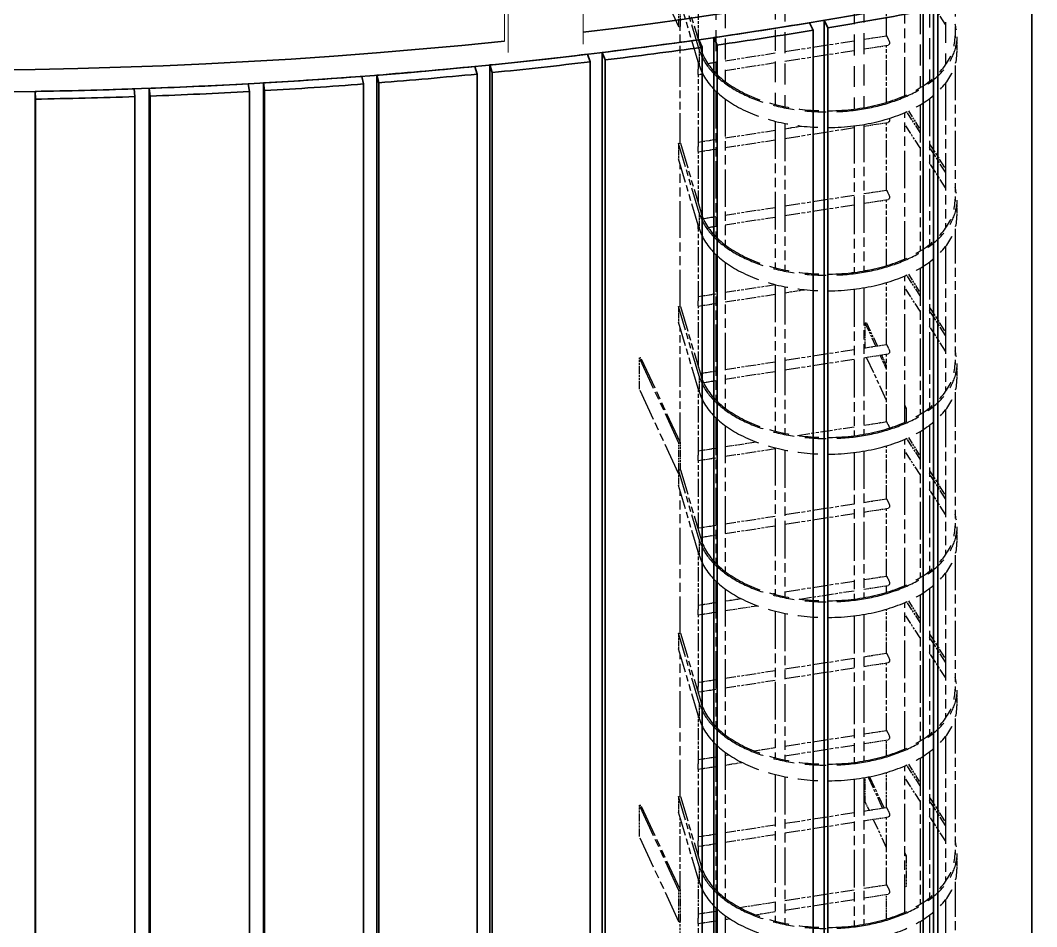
# Model space of a CAD drawing. Header units: millimetres. Extents: x 0 to 42050, y 0 to 29700.
# Drawn here: x 26612 to 27677, y 9726 to 10675 of the extents above; entities that cross this region are included whole.
import ezdxf

# ---------------------------------------------------------------- set-up
doc = ezdxf.new("R2010")
doc.units = ezdxf.units.MM
doc.header["$LTSCALE"] = 50
doc.linetypes.add('DOUBLE_DASH_CHAIN', pattern=[1.2403, 0.6614, -0.0827, 0.1654, -0.0827, 0.1654, -0.0827])
doc.layers.add('P_Cable Ducts (CD)', color=30, linetype='Continuous', lineweight=18, true_color=0xff7f00)
doc.layers.add('Reference', color=7, linetype='DOUBLE_DASH_CHAIN', lineweight=25)
doc.layers.add('Visible', color=7, linetype='Continuous', lineweight=35)

msp = doc.modelspace()

# ---------------------------------------------------------------- linework, layer by layer
at = {"layer": 'P_Cable Ducts (CD)', "color": 9, "true_color": 0xc0c0c0}
for p, q in [((27119.4, 10653.2), (27119.4, 10749.54)), ((27201.97, 10649.99), (27201.97, 10746.34)), ((27123.44, 10641.18), (27123.44, 10737.53))]:
    msp.add_line(p, q, dxfattribs=at)
at = {"layer": 'Reference', "ltscale": 2.569997}
msp.add_line((27591.45, 10987.08), (27591.45, 10656.53), dxfattribs=at)
at = {"layer": 'Reference', "ltscale": 2.643673}
msp.add_line((27581.45, 10968.25), (27581.45, 10628.23), dxfattribs=at)
at = {"layer": 'Reference', "ltscale": 2.646082}
msp.add_line((27340.73, 10959.88), (27340.73, 10619.55), dxfattribs=at)
at = {"layer": 'Reference', "ltscale": 2.651689}
msp.add_line((27350.73, 10951.83), (27350.73, 10610.77), dxfattribs=at)
at = {"layer": 'Reference', "ltscale": 2.65338}
msp.add_line((27554.79, 10945.66), (27554.79, 10604.39), dxfattribs=at)
at = {"layer": 'Reference', "ltscale": 2.651544}
msp.add_line((27564.79, 10952.29), (27564.79, 10611.25), dxfattribs=at)
at = {"layer": 'Reference', "ltscale": 2.656511}
msp.add_line((27403.08, 10928.53), (27403.08, 10586.85), dxfattribs=at)
at = {"layer": 'Reference', "ltscale": 2.656811}
msp.add_line((27413.08, 10926.27), (27413.08, 10584.56), dxfattribs=at)
at = {"layer": 'Reference', "ltscale": 2.657132}
msp.add_line((27485.83, 10923.71), (27485.83, 10581.95), dxfattribs=at)
at = {"layer": 'Reference', "ltscale": 2.656952}
msp.add_line((27495.83, 10925.17), (27495.83, 10583.44), dxfattribs=at)
at = {"layer": 'Reference', "ltscale": 1.015656}
for p, q in [((27302.21, 10668.25), (27260.8, 10757.47)), ((27302.21, 10232.24), (27260.8, 10321.46)), ((27303.75, 10232.48), (27262.34, 10321.7)), ((27302.21, 9763.57), (27260.8, 9852.8)), ((27303.75, 9763.81), (27262.34, 9853.03)), ((27302.21, 9730.91), (27260.8, 9820.14))]:
    msp.add_line(p, q, dxfattribs=at)
at = {"layer": 'Reference', "ltscale": 1.214462}
msp.add_line((27538.99, 10596.17), (27538.99, 10752.38), dxfattribs=at)
at = {"layer": 'Reference', "ltscale": 0.549967}
for p, q in [((27519.79, 10658.76), (27519.79, 10729.51)), ((27519.79, 10497.09), (27519.79, 10567.84)), ((27519.79, 10254.6), (27519.79, 10325.34)), ((27519.79, 10092.93), (27519.79, 10163.67)), ((27519.79, 9931.26), (27519.79, 10002.01)), ((27519.79, 9769.6), (27519.79, 9840.34))]:
    msp.add_line(p, q, dxfattribs=at)
at = {"layer": 'Reference', "ltscale": 0.812401}
for p, q in [((27323.38, 10644.34), (27301.81, 10717.17)), ((27323.38, 10628.01), (27301.81, 10700.84)), ((27323.38, 10473.28), (27301.81, 10546.12)), ((27323.38, 10456.95), (27301.81, 10529.79)), ((27323.38, 10302.23), (27301.81, 10375.06)), ((27323.38, 10285.9), (27301.81, 10358.73)), ((27323.38, 10131.17), (27301.81, 10204.01)), ((27323.38, 10114.84), (27301.81, 10187.68)), ((27323.38, 9960.12), (27301.81, 10032.95)), ((27323.38, 9943.79), (27301.81, 10016.62)), ((27323.38, 9789.06), (27301.81, 9861.89)), ((27323.38, 9772.73), (27301.81, 9845.56))]:
    msp.add_line(p, q, dxfattribs=at)
at = {"layer": 'Reference', "ltscale": 0.813579}
for p, q in [((27303.75, 10717.47), (27325.35, 10644.53)), ((27303.75, 10546.42), (27325.35, 10473.48)), ((27303.75, 10375.36), (27325.35, 10302.42)), ((27303.75, 10204.31), (27325.35, 10131.37)), ((27303.75, 10033.25), (27325.35, 9960.31)), ((27303.75, 9862.19), (27325.35, 9789.25))]:
    msp.add_line(p, q, dxfattribs=at)
at = {"layer": 'Reference', "ltscale": 0.243}
msp.add_line((27302.21, 10668.25), (27302.21, 10699.51), dxfattribs=at)
at = {"layer": 'Reference', "ltscale": 0.200553}
msp.add_line((27303.75, 10668.48), (27303.75, 10694.29), dxfattribs=at)
at = {"layer": 'Reference', "ltscale": 0.351933}
msp.add_line((27322.63, 10653.73), (27322.63, 10699), dxfattribs=at)
at = {"layer": 'Reference', "ltscale": 0.304709}
for p, q in [((27581.45, 10670.72), (27564.79, 10696.72)), ((27564.79, 10545.32), (27581.45, 10519.32)), ((27581.45, 10515.99), (27564.79, 10541.99)), ((27581.45, 10499.66), (27564.79, 10525.66)), ((27564.79, 10374.26), (27581.45, 10348.26)), ((27581.45, 10344.94), (27564.79, 10370.94)), ((27581.45, 10328.61), (27564.79, 10354.61)), ((27564.79, 10203.21), (27581.45, 10177.21)), ((27581.45, 10173.88), (27564.79, 10199.88)), ((27581.45, 10157.55), (27564.79, 10183.55)), ((27564.79, 10032.15), (27581.45, 10006.15)), ((27581.45, 10002.82), (27564.79, 10028.82)), ((27581.45, 9986.49), (27564.79, 10012.49)), ((27564.79, 9861.1), (27581.45, 9835.1)), ((27581.45, 9831.77), (27564.79, 9857.77)), ((27581.45, 9815.44), (27564.79, 9841.44))]:
    msp.add_line(p, q, dxfattribs=at)
at = {"layer": 'Reference', "ltscale": 0.010058}
for p, q in [((27303.75, 10668.48), (27302.21, 10668.25)), ((27497.26, 10358.05), (27498.8, 10358.28)), ((27260.8, 10321.46), (27262.34, 10321.7)), ((27302.21, 10232.24), (27303.75, 10232.48)), ((27302.21, 10204.07), (27303.75, 10204.31)), ((27260.8, 9852.8), (27262.34, 9853.03)), ((27302.21, 9763.57), (27303.75, 9763.81)), ((27303.75, 9731.15), (27302.21, 9730.91))]:
    msp.add_line(p, q, dxfattribs=at)
at = {"layer": 'Reference', "ltscale": 0.948997}
msp.add_line((27303.43, 10546.37), (27303.43, 10668.43), dxfattribs=at)
at = {"layer": 'Reference', "ltscale": 0.157384}
for p, q in [((27495.83, 10655.09), (27519.79, 10658.79)), ((27495.83, 10493.42), (27519.79, 10497.13)), ((27495.83, 10331.75), (27519.79, 10335.46)), ((27495.83, 10250.92), (27519.79, 10254.63)), ((27495.83, 10170.09), (27519.79, 10173.79)), ((27495.83, 10089.25), (27519.79, 10092.96)), ((27495.83, 10008.42), (27519.79, 10012.13)), ((27495.83, 9927.59), (27519.79, 9931.29)), ((27495.83, 9846.75), (27519.79, 9850.46)), ((27495.83, 9765.92), (27519.79, 9769.63))]:
    msp.add_line(p, q, dxfattribs=at)
at = {"layer": 'Reference', "ltscale": 0.12687}
for p, q in [((27593.46, 10657.57), (27593.46, 10641.24)), ((27323.38, 10644.34), (27323.38, 10628.01)), ((27301.81, 10546.12), (27301.81, 10529.79)), ((27593.46, 10486.51), (27593.46, 10470.18)), ((27323.38, 10473.28), (27323.38, 10456.95)), ((27301.81, 10375.06), (27301.81, 10358.73)), ((27593.46, 10315.46), (27593.46, 10299.13)), ((27323.38, 10302.23), (27323.38, 10285.9)), ((27301.81, 10204.01), (27301.81, 10187.68)), ((27593.46, 10144.4), (27593.46, 10128.07)), ((27323.38, 10131.17), (27323.38, 10114.84)), ((27301.81, 10032.95), (27301.81, 10016.62)), ((27593.46, 9973.35), (27593.46, 9957.02)), ((27323.38, 9960.12), (27323.38, 9943.79)), ((27301.81, 9861.89), (27301.81, 9845.56)), ((27593.46, 9802.29), (27593.46, 9785.96)), ((27323.38, 9789.06), (27323.38, 9772.73))]:
    msp.add_line(p, q, dxfattribs=at)
at = {"layer": 'Reference', "ltscale": 0.478069}
for p, q in [((27413.08, 10642.28), (27485.83, 10653.54)), ((27413.08, 10632.16), (27485.83, 10643.42)), ((27413.08, 10551.33), (27485.83, 10562.59)), ((27413.08, 10480.62), (27485.83, 10491.87)), ((27413.08, 10470.5), (27485.83, 10481.75)), ((27413.08, 10318.95), (27485.83, 10330.21)), ((27413.08, 10308.83), (27485.83, 10320.09)), ((27413.08, 10157.28), (27485.83, 10168.54)), ((27413.08, 10147.17), (27485.83, 10158.42)), ((27413.08, 10076.45), (27485.83, 10087.71)), ((27413.08, 9995.62), (27485.83, 10006.87)), ((27413.08, 9985.5), (27485.83, 9996.75)), ((27413.08, 9914.79), (27485.83, 9926.04)), ((27413.08, 9904.67), (27485.83, 9915.92)), ((27413.08, 9833.95), (27485.83, 9845.21)), ((27413.08, 9823.83), (27485.83, 9835.09)), ((27413.08, 9753.12), (27485.83, 9764.37)), ((27413.08, 9743), (27485.83, 9754.25))]:
    msp.add_line(p, q, dxfattribs=at)
at = {"layer": 'Reference', "ltscale": 0.167514}
for p, q in [((27495.83, 10644.97), (27521.34, 10648.91)), ((27495.83, 10564.13), (27521.34, 10568.08)), ((27495.83, 10483.3), (27521.34, 10487.25)), ((27495.83, 10321.63), (27521.34, 10325.58)), ((27495.83, 10159.97), (27521.34, 10163.91)), ((27495.83, 10079.13), (27521.34, 10083.08)), ((27495.83, 9998.3), (27521.34, 10002.25)), ((27495.83, 9917.47), (27521.34, 9921.41)), ((27495.83, 9836.64), (27521.34, 9840.58)), ((27495.83, 9755.8), (27521.34, 9759.75))]:
    msp.add_line(p, q, dxfattribs=at)
at = {"layer": 'Reference', "ltscale": 0.463238}
msp.add_line((27519.79, 10589.08), (27519.79, 10648.67), dxfattribs=at)
at = {"layer": 'Reference', "ltscale": 0.343974}
for p, q in [((27350.73, 10632.64), (27403.08, 10640.74)), ((27350.73, 10622.52), (27403.08, 10630.62)), ((27350.73, 10551.8), (27403.08, 10559.9)), ((27350.73, 10541.69), (27403.08, 10549.78)), ((27350.73, 10470.97), (27403.08, 10479.07)), ((27350.73, 10460.85), (27403.08, 10468.95)), ((27350.73, 10380.02), (27403.08, 10388.12)), ((27350.73, 10309.31), (27403.08, 10317.4)), ((27350.73, 10299.19), (27403.08, 10307.29)), ((27350.73, 10218.35), (27403.08, 10226.45)), ((27350.73, 10147.64), (27403.08, 10155.74)), ((27350.73, 10137.52), (27403.08, 10145.62)), ((27350.73, 9985.97), (27403.08, 9994.07)), ((27350.73, 9975.85), (27403.08, 9983.95)), ((27350.73, 9824.31), (27403.08, 9832.41)), ((27350.73, 9814.19), (27403.08, 9822.29))]:
    msp.add_line(p, q, dxfattribs=at)
at = {"layer": 'Reference', "ltscale": 0.040774}
msp.add_line((27322.63, 10625.29), (27322.63, 10630.55), dxfattribs=at)
at = {"layer": 'Reference', "ltscale": 0.004096}
msp.add_line((27322.63, 10628.29), (27323.27, 10628.39), dxfattribs=at)
at = {"layer": 'Reference', "ltscale": 0.054867}
msp.add_line((27332.36, 10629.8), (27340.73, 10631.09), dxfattribs=at)
at = {"layer": 'Reference', "ltscale": 1.106358}
for p, q in [((27591.45, 10627.78), (27591.45, 10485.48)), ((27591.45, 10456.73), (27591.45, 10314.42)), ((27591.45, 10285.67), (27591.45, 10143.37)), ((27591.45, 10114.62), (27591.45, 9972.31)), ((27591.45, 9943.56), (27591.45, 9801.25)), ((27591.45, 9772.5), (27591.45, 9630.2))]:
    msp.add_line(p, q, dxfattribs=at)
at = {"layer": 'Reference', "ltscale": 0.029212}
msp.add_line((27322.61, 10618.17), (27327.07, 10618.86), dxfattribs=at)
at = {"layer": 'Reference', "ltscale": 0.573062}
for p, q in [((27322.63, 10544.46), (27322.63, 10618.17)), ((27322.63, 10382.79), (27322.63, 10456.51)), ((27322.63, 9978.62), (27322.63, 10052.34)), ((27322.63, 9816.96), (27322.63, 9890.67)), ((27322.63, 9655.29), (27322.63, 9729.01))]:
    msp.add_line(p, q, dxfattribs=at)
at = {"layer": 'Reference', "ltscale": 0.007678}
msp.add_line((27339.54, 10620.79), (27340.73, 10620.97), dxfattribs=at)
at = {"layer": 'Reference', "ltscale": 1.180218}
for p, q in [((27581.45, 10608.97), (27581.45, 10457.17)), ((27581.45, 10437.92), (27581.45, 10286.11)), ((27581.45, 10266.86), (27581.45, 10115.06)), ((27581.45, 10095.81), (27581.45, 9944)), ((27581.45, 9924.75), (27581.45, 9772.95)), ((27581.45, 9753.69), (27581.45, 9601.89))]:
    msp.add_line(p, q, dxfattribs=at)
at = {"layer": 'Reference', "ltscale": 1.185069}
for p, q in [((27340.73, 10600.92), (27340.73, 10448.5)), ((27340.73, 10429.87), (27340.73, 10277.44)), ((27340.73, 10258.81), (27340.73, 10106.38)), ((27340.73, 10087.76), (27340.73, 9935.33)), ((27340.73, 9916.7), (27340.73, 9764.27)), ((27340.73, 9745.64), (27340.73, 9593.22))]:
    msp.add_line(p, q, dxfattribs=at)
at = {"layer": 'Reference', "ltscale": 1.188278}
for p, q in [((27350.73, 10592.56), (27350.73, 10439.71)), ((27350.73, 10421.5), (27350.73, 10268.66)), ((27350.73, 10250.44), (27350.73, 10097.6)), ((27350.73, 10079.39), (27350.73, 9926.55)), ((27350.73, 9908.33), (27350.73, 9755.49)), ((27350.73, 9737.28), (27350.73, 9584.43))]:
    msp.add_line(p, q, dxfattribs=at)
at = {"layer": 'Reference', "ltscale": 1.189979}
for p, q in [((27554.79, 10586.4), (27554.79, 10433.34)), ((27554.79, 10415.34), (27554.79, 10262.28)), ((27554.79, 10244.28), (27554.79, 10091.22)), ((27554.79, 10073.23), (27554.79, 9920.17)), ((27554.79, 9902.17), (27554.79, 9749.11)), ((27554.79, 9731.12), (27554.79, 9578.06))]:
    msp.add_line(p, q, dxfattribs=at)
at = {"layer": 'Reference', "ltscale": 1.188132}
for p, q in [((27564.79, 10593.02), (27564.79, 10440.19)), ((27564.79, 10421.96), (27564.79, 10269.14)), ((27564.79, 10250.9), (27564.79, 10098.08)), ((27564.79, 10079.85), (27564.79, 9927.03)), ((27564.79, 9908.79), (27564.79, 9755.97)), ((27564.79, 9737.74), (27564.79, 9584.91))]:
    msp.add_line(p, q, dxfattribs=at)
at = {"layer": 'Reference', "ltscale": 1.191671}
for p, q in [((27538.99, 10425.12), (27538.99, 10578.39)), ((27538.99, 10254.06), (27538.99, 10407.34)), ((27538.99, 10083), (27538.99, 10236.28)), ((27538.99, 9911.95), (27538.99, 10065.23)), ((27538.99, 9740.89), (27538.99, 9894.17))]:
    msp.add_line(p, q, dxfattribs=at)
at = {"layer": 'Reference', "ltscale": 0.253653}
for p, q in [((27554.79, 10557.6), (27540.92, 10579.24)), ((27554.79, 10386.54), (27540.92, 10408.19)), ((27554.79, 10215.49), (27540.92, 10237.13)), ((27554.79, 10044.43), (27540.92, 10066.07)), ((27554.79, 9873.37), (27540.92, 9895.02))]:
    msp.add_line(p, q, dxfattribs=at)
at = {"layer": 'Reference', "ltscale": 0.223455}
for p, q in [((27542.57, 10580), (27554.79, 10560.93)), ((27542.57, 10408.94), (27554.79, 10389.87)), ((27542.57, 10237.88), (27554.79, 10218.82)), ((27542.57, 10066.83), (27554.79, 10047.76)), ((27542.57, 9895.77), (27554.79, 9876.7))]:
    msp.add_line(p, q, dxfattribs=at)
at = {"layer": 'Reference', "ltscale": 1.193128}
for p, q in [((27403.08, 10569.26), (27403.08, 10415.8)), ((27403.08, 10398.2), (27403.08, 10244.74)), ((27403.08, 10227.15), (27403.08, 10073.68)), ((27403.08, 10056.09), (27403.08, 9902.63)), ((27403.08, 9885.04), (27403.08, 9731.57))]:
    msp.add_line(p, q, dxfattribs=at)
at = {"layer": 'Reference', "ltscale": 1.19343}
for p, q in [((27413.08, 10567.01), (27413.08, 10413.51)), ((27413.08, 10395.95), (27413.08, 10242.45)), ((27413.08, 10224.9), (27413.08, 10071.39)), ((27413.08, 10053.84), (27413.08, 9900.34)), ((27413.08, 9882.78), (27413.08, 9729.28))]:
    msp.add_line(p, q, dxfattribs=at)
at = {"layer": 'Reference', "ltscale": 0.11743}
msp.add_line((27413.08, 10561.45), (27430.96, 10564.22), dxfattribs=at)
at = {"layer": 'Reference', "ltscale": 1.193753}
for p, q in [((27485.83, 10564.44), (27485.83, 10410.9)), ((27485.83, 10393.39), (27485.83, 10239.84)), ((27485.83, 10222.33), (27485.83, 10068.79)), ((27485.83, 10051.28), (27485.83, 9897.73)), ((27485.83, 9880.22), (27485.83, 9726.67))]:
    msp.add_line(p, q, dxfattribs=at)
at = {"layer": 'Reference', "ltscale": 1.193572}
for p, q in [((27495.83, 10565.91), (27495.83, 10412.38)), ((27495.83, 10394.85), (27495.83, 10241.33)), ((27495.83, 10223.79), (27495.83, 10070.27)), ((27495.83, 10052.74), (27495.83, 9899.22)), ((27495.83, 9881.68), (27495.83, 9728.16))]:
    msp.add_line(p, q, dxfattribs=at)
at = {"layer": 'Reference', "ltscale": 0.288902}
for p, q in [((27554.79, 10541.27), (27538.99, 10565.92)), ((27554.79, 10370.21), (27538.99, 10394.86)), ((27554.79, 10199.16), (27538.99, 10223.81)), ((27554.79, 10028.1), (27538.99, 10052.75)), ((27554.79, 9857.04), (27538.99, 9881.7))]:
    msp.add_line(p, q, dxfattribs=at)
at = {"layer": 'Reference', "ltscale": 0.012651}
for p, q in [((27301.81, 10546.12), (27303.75, 10546.42)), ((27301.81, 10375.06), (27303.75, 10375.36)), ((27301.81, 10032.95), (27303.75, 10033.25)), ((27301.81, 9861.89), (27303.75, 9862.19))]:
    msp.add_line(p, q, dxfattribs=at)
at = {"layer": 'Reference', "ltscale": 0.11895}
for p, q in [((27322.61, 10537.34), (27340.73, 10540.14)), ((27322.61, 10375.67), (27340.73, 10378.47)), ((27322.61, 10214), (27340.73, 10216.81)), ((27322.61, 10052.34), (27340.73, 10055.14)), ((27322.61, 9971.5), (27340.73, 9974.31)), ((27322.61, 9890.67), (27340.73, 9893.47)), ((27322.61, 9809.84), (27340.73, 9812.64)), ((27322.61, 9729), (27340.73, 9731.81))]:
    msp.add_line(p, q, dxfattribs=at)
at = {"layer": 'Reference', "ltscale": 0.118868}
for p, q in [((27322.63, 10547.46), (27340.73, 10550.26)), ((27322.63, 10385.79), (27340.73, 10388.59)), ((27322.63, 10224.12), (27340.73, 10226.93)), ((27322.63, 10143.29), (27340.73, 10146.09)), ((27322.63, 10062.46), (27340.73, 10065.26)), ((27322.63, 9981.63), (27340.73, 9984.43)), ((27322.63, 9900.79), (27340.73, 9903.59)), ((27322.63, 9819.96), (27340.73, 9822.76)), ((27322.63, 9739.13), (27340.73, 9741.93))]:
    msp.add_line(p, q, dxfattribs=at)
at = {"layer": 'Reference', "ltscale": 0.424941}
msp.add_line((27322.63, 10482.67), (27322.63, 10537.34), dxfattribs=at)
at = {"layer": 'Reference', "ltscale": 1.158635}
for p, q in [((27303.43, 10375.31), (27303.43, 10524.34)), ((27303.43, 10033.2), (27303.43, 10182.23)), ((27303.43, 9862.14), (27303.43, 10011.17))]:
    msp.add_line(p, q, dxfattribs=at)
at = {"layer": 'Reference', "ltscale": 0.536245}
msp.add_line((27519.79, 10418.03), (27519.79, 10487.01), dxfattribs=at)
at = {"layer": 'Reference', "ltscale": 0.086245}
msp.add_line((27327.59, 10467.39), (27340.73, 10469.42), dxfattribs=at)
at = {"layer": 'Reference', "ltscale": 0.005542}
msp.add_line((27322.61, 10456.5), (27323.47, 10456.64), dxfattribs=at)
at = {"layer": 'Reference', "ltscale": 0.051937}
msp.add_line((27332.81, 10458.08), (27340.73, 10459.31), dxfattribs=at)
at = {"layer": 'Reference', "ltscale": 0.039957}
msp.add_line((27495.83, 10412.59), (27501.93, 10413.53), dxfattribs=at)
at = {"layer": 'Reference', "ltscale": 0.02424}
msp.add_line((27482.13, 10410.47), (27485.83, 10411.04), dxfattribs=at)
at = {"layer": 'Reference', "ltscale": 0.343436}
msp.add_line((27350.73, 10390.14), (27403, 10398.22), dxfattribs=at)
at = {"layer": 'Reference', "ltscale": 0.135647}
msp.add_line((27413.08, 10389.67), (27433.73, 10392.86), dxfattribs=at)
at = {"layer": 'Reference', "ltscale": 0.50503}
msp.add_line((27519.79, 10335.43), (27519.79, 10400.39), dxfattribs=at)
at = {"layer": 'Reference', "ltscale": 0.497948}
msp.add_line((27322.63, 10311.62), (27322.63, 10375.67), dxfattribs=at)
at = {"layer": 'Reference', "ltscale": 0.933738}
msp.add_line((27303.43, 10233.18), (27303.43, 10353.28), dxfattribs=at)
at = {"layer": 'Reference', "ltscale": 0.276816}
for p, q in [((27508.55, 10333.72), (27497.26, 10358.05)), ((27510.09, 10333.96), (27498.8, 10358.28))]:
    msp.add_line(p, q, dxfattribs=at)
at = {"layer": 'Reference', "ltscale": 0.202617}
msp.add_line((27497.26, 10331.97), (27497.26, 10358.05), dxfattribs=at)
at = {"layer": 'Reference', "ltscale": 0.253839}
for p, q in [((27260.8, 10288.81), (27260.8, 10321.46)), ((27260.8, 9820.14), (27260.8, 9852.8)), ((27540.21, 9800.39), (27540.21, 9767.73)), ((27302.21, 9730.91), (27302.21, 9763.57)), ((27303.75, 9731.15), (27303.75, 9763.81))]:
    msp.add_line(p, q, dxfattribs=at)
at = {"layer": 'Reference', "ltscale": 0.515226}
msp.add_line((27519.79, 10276.82), (27498.78, 10322.09), dxfattribs=at)
at = {"layer": 'Reference', "ltscale": 0.168338}
msp.add_line((27519.79, 10309.48), (27512.93, 10324.28), dxfattribs=at)
at = {"layer": 'Reference', "ltscale": 0.13043}
msp.add_line((27519.79, 10313.05), (27514.47, 10324.52), dxfattribs=at)
at = {"layer": 'Reference', "ltscale": 0.106478}
msp.add_line((27324.51, 10305.25), (27340.73, 10307.76), dxfattribs=at)
at = {"layer": 'Reference', "ltscale": 0.084228}
msp.add_line((27327.9, 10295.65), (27340.73, 10297.64), dxfattribs=at)
at = {"layer": 'Reference', "ltscale": 1.005976}
msp.add_line((27301.81, 10200.43), (27260.8, 10288.81), dxfattribs=at)
at = {"layer": 'Reference', "ltscale": 0.523258}
msp.add_line((27322.63, 10221.12), (27322.63, 10288.43), dxfattribs=at)
at = {"layer": 'Reference', "ltscale": 0.029785}
for p, q in [((27540.21, 10269.06), (27538.99, 10271.68)), ((27540.21, 9800.39), (27538.99, 9803.01))]:
    msp.add_line(p, q, dxfattribs=at)
at = {"layer": 'Reference', "ltscale": 0.007908}
for p, q in [((27538.99, 10268.87), (27540.21, 10269.06)), ((27538.99, 9800.2), (27540.21, 9800.39)), ((27540.21, 9767.73), (27538.99, 9767.54))]:
    msp.add_line(p, q, dxfattribs=at)
at = {"layer": 'Reference', "ltscale": 0.112247}
msp.add_line((27540.21, 10269.06), (27540.21, 10254.61), dxfattribs=at)
at = {"layer": 'Reference', "ltscale": 0.390235}
msp.add_line((27426.44, 10240.19), (27485.83, 10249.37), dxfattribs=at)
at = {"layer": 'Reference', "ltscale": 0.218922}
for p, q in [((27302.21, 10204.07), (27302.21, 10232.24)), ((27303.75, 10204.31), (27303.75, 10232.48))]:
    msp.add_line(p, q, dxfattribs=at)
at = {"layer": 'Reference', "ltscale": 0.211317}
msp.add_line((27350.73, 10228.47), (27382.9, 10233.45), dxfattribs=at)
at = {"layer": 'Reference', "ltscale": 0.432022}
msp.add_line((27519.79, 10173.76), (27519.79, 10229.34), dxfattribs=at)
at = {"layer": 'Reference', "ltscale": 0.570956}
msp.add_line((27322.63, 10140.56), (27322.63, 10214.01), dxfattribs=at)
at = {"layer": 'Reference', "ltscale": 0.002494}
msp.add_line((27301.81, 10204.01), (27302.21, 10204.07), dxfattribs=at)
at = {"layer": 'Reference', "ltscale": 0.105122}
msp.add_line((27324.72, 10133.5), (27340.73, 10135.97), dxfattribs=at)
at = {"layer": 'Reference', "ltscale": 0.45025}
msp.add_line((27322.63, 10059.46), (27322.63, 10117.38), dxfattribs=at)
at = {"layer": 'Reference', "ltscale": 0.053761}
msp.add_line((27519.79, 10075.91), (27519.79, 10082.84), dxfattribs=at)
at = {"layer": 'Reference', "ltscale": 0.019045}
msp.add_line((27400.17, 10074.45), (27403.08, 10074.9), dxfattribs=at)
at = {"layer": 'Reference', "ltscale": 0.37348}
msp.add_line((27428.99, 10068.79), (27485.83, 10077.59), dxfattribs=at)
at = {"layer": 'Reference', "ltscale": 0.107839}
msp.add_line((27350.73, 10066.81), (27367.15, 10069.35), dxfattribs=at)
at = {"layer": 'Reference', "ltscale": 0.220394}
msp.add_line((27350.73, 10056.69), (27384.28, 10061.88), dxfattribs=at)
at = {"layer": 'Reference', "ltscale": 0.359015}
msp.add_line((27519.79, 10012.1), (27519.79, 10058.28), dxfattribs=at)
at = {"layer": 'Reference', "ltscale": 0.015464}
msp.add_line((27322.63, 9969.5), (27322.63, 9971.51), dxfattribs=at)
at = {"layer": 'Reference', "ltscale": 0.377243}
msp.add_line((27322.63, 9897.79), (27322.63, 9946.32), dxfattribs=at)
at = {"layer": 'Reference', "ltscale": 0.14531}
msp.add_line((27380.95, 9909.82), (27403.08, 9913.24), dxfattribs=at)
at = {"layer": 'Reference', "ltscale": 0.126768}
msp.add_line((27519.79, 9904.86), (27519.79, 9921.18), dxfattribs=at)
at = {"layer": 'Reference', "ltscale": 0.02447}
msp.add_line((27350.73, 9905.14), (27354.47, 9905.72), dxfattribs=at)
at = {"layer": 'Reference', "ltscale": 0.007705}
msp.add_line((27401.89, 9902.94), (27403.08, 9903.12), dxfattribs=at)
at = {"layer": 'Reference', "ltscale": 0.115082}
msp.add_line((27350.73, 9895.02), (27368.25, 9897.73), dxfattribs=at)
at = {"layer": 'Reference', "ltscale": 0.195934}
msp.add_line((27497.26, 9856.72), (27497.26, 9881.93), dxfattribs=at)
at = {"layer": 'Reference', "ltscale": 0.372169}
msp.add_line((27515.62, 9849.81), (27500.44, 9882.52), dxfattribs=at)
at = {"layer": 'Reference', "ltscale": 0.372837}
msp.add_line((27517.16, 9850.05), (27501.96, 9882.81), dxfattribs=at)
at = {"layer": 'Reference', "ltscale": 0.286007}
msp.add_line((27519.79, 9850.43), (27519.79, 9887.23), dxfattribs=at)
at = {"layer": 'Reference', "ltscale": 0.103373}
msp.add_line((27501.47, 9847.63), (27497.26, 9856.72), dxfattribs=at)
at = {"layer": 'Reference', "ltscale": 0.587746}
msp.add_line((27303.43, 9764.51), (27303.43, 9840.12), dxfattribs=at)
at = {"layer": 'Reference', "ltscale": 0.341782}
msp.add_line((27519.79, 9808.15), (27505.86, 9838.19), dxfattribs=at)
at = {"layer": 'Reference', "ltscale": 0.088471}
msp.add_line((27322.63, 9798.45), (27322.63, 9809.84), dxfattribs=at)
at = {"layer": 'Reference', "ltscale": 0.304235}
msp.add_line((27322.63, 9736.12), (27322.63, 9775.27), dxfattribs=at)
at = {"layer": 'Reference', "ltscale": 0.199776}
msp.add_line((27519.79, 9733.8), (27519.79, 9759.51), dxfattribs=at)
at = {"layer": 'Reference', "ltscale": 0.244595}
msp.add_line((27365.85, 9745.81), (27403.08, 9751.57), dxfattribs=at)
at = {"layer": 'Reference', "ltscale": 0.310975}
msp.add_line((27303.43, 9691.09), (27303.43, 9731.1), dxfattribs=at)
at = {"layer": 'Reference', "ltscale": 0.030336}
msp.add_line((27350.73, 9733.35), (27355.36, 9734.07), dxfattribs=at)
at = {"layer": 'Reference', "ltscale": 0.13661}
msp.add_line((27382.28, 9738.24), (27403.08, 9741.45), dxfattribs=at)
at = {"layer": 'Reference', "ltscale": 2.71509}
for centre in [(27457.45, 10657.57), (27457.45, 10486.51), (27457.45, 10315.46), (27457.45, 10144.4), (27457.45, 9973.35), (27457.45, 9802.29)]:
    msp.add_ellipse(centre, major_axis=(136.01, 0), ratio=0.5773503, start_param=3.3108896, end_param=6.455403, dxfattribs=at)
at = {"layer": 'Reference', "ltscale": 2.540034}
for centre in [(27457.45, 10657.57), (27457.45, 10486.51), (27457.45, 10315.46), (27457.45, 10144.4), (27457.45, 9973.35), (27457.45, 9802.29)]:
    msp.add_ellipse(centre, major_axis=(-134.01, 0), ratio=0.5773503, start_param=0.1692969, end_param=3.1549782, dxfattribs=at)
at = {"layer": 'Reference', "ltscale": 2.566385}
for centre in [(27457.45, 10641.24), (27457.45, 10470.18), (27457.45, 10299.13), (27457.45, 10128.07), (27457.45, 9957.02), (27457.45, 9785.96)]:
    msp.add_ellipse(centre, major_axis=(136.01, 0), ratio=0.5773503, start_param=3.3108896, end_param=6.2831853, dxfattribs=at)
at = {"layer": 'Reference', "ltscale": 0.097898}
for points in [[(27519.79, 10658.76), (27519.79, 10658.74), (27519.8, 10658.7), (27519.83, 10658.58), (27519.86, 10658.47), (27519.97, 10658.21), (27520.04, 10658.04), (27520.2, 10657.69), (27520.31, 10657.48), (27520.54, 10657.02), (27520.67, 10656.77), (27521.09, 10655.97), (27521.41, 10655.37), (27521.97, 10654.22), (27522.25, 10653.59), (27522.56, 10652.65), (27522.64, 10652.34), (27522.75, 10651.75), (27522.77, 10651.47), (27522.77, 10650.94), (27522.75, 10650.69), (27522.64, 10650.22), (27522.56, 10650), (27522.25, 10649.43), (27521.97, 10649.17), (27521.57, 10648.97), (27521.46, 10648.93), (27521.34, 10648.91)], [(27519.79, 10497.09), (27519.79, 10497.07), (27519.8, 10497.04), (27519.83, 10496.91), (27519.86, 10496.81), (27519.97, 10496.54), (27520.04, 10496.38), (27520.2, 10496.02), (27520.31, 10495.81), (27520.54, 10495.36), (27520.67, 10495.1), (27521.09, 10494.3), (27521.41, 10493.71), (27521.97, 10492.56), (27522.25, 10491.92), (27522.56, 10490.99), (27522.64, 10490.68), (27522.75, 10490.09), (27522.77, 10489.8), (27522.77, 10489.28), (27522.75, 10489.02), (27522.64, 10488.55), (27522.56, 10488.33), (27522.25, 10487.77), (27521.97, 10487.5), (27521.57, 10487.3), (27521.46, 10487.27), (27521.34, 10487.25)], [(27519.79, 10335.43), (27519.79, 10335.4), (27519.8, 10335.37), (27519.83, 10335.25), (27519.86, 10335.14), (27519.97, 10334.87), (27520.04, 10334.71), (27520.2, 10334.35), (27520.31, 10334.15), (27520.54, 10333.69), (27520.67, 10333.44), (27521.09, 10332.64), (27521.41, 10332.04), (27521.97, 10330.89), (27522.25, 10330.25), (27522.56, 10329.32), (27522.64, 10329.01), (27522.75, 10328.42), (27522.77, 10328.14), (27522.77, 10327.61), (27522.75, 10327.36), (27522.64, 10326.88), (27522.56, 10326.67), (27522.25, 10326.1), (27521.97, 10325.83), (27521.57, 10325.64), (27521.46, 10325.6), (27521.34, 10325.58)], [(27519.79, 10173.76), (27519.79, 10173.74), (27519.8, 10173.7), (27519.83, 10173.58), (27519.86, 10173.47), (27519.97, 10173.21), (27520.04, 10173.05), (27520.2, 10172.69), (27520.31, 10172.48), (27520.54, 10172.02), (27520.67, 10171.77), (27521.09, 10170.97), (27521.41, 10170.37), (27521.97, 10169.22), (27522.25, 10168.59), (27522.56, 10167.65), (27522.64, 10167.35), (27522.75, 10166.75), (27522.77, 10166.47), (27522.77, 10165.94), (27522.75, 10165.69), (27522.64, 10165.22), (27522.56, 10165), (27522.25, 10164.43), (27521.97, 10164.17), (27521.57, 10163.97), (27521.46, 10163.93), (27521.34, 10163.91)], [(27519.79, 10092.93), (27519.79, 10092.91), (27519.8, 10092.87), (27519.83, 10092.75), (27519.86, 10092.64), (27519.97, 10092.37), (27520.04, 10092.21), (27520.2, 10091.86), (27520.31, 10091.65), (27520.54, 10091.19), (27520.67, 10090.94), (27521.09, 10090.14), (27521.41, 10089.54), (27521.97, 10088.39), (27522.25, 10087.76), (27522.56, 10086.82), (27522.64, 10086.51), (27522.75, 10085.92), (27522.77, 10085.64), (27522.77, 10085.11), (27522.75, 10084.86), (27522.64, 10084.38), (27522.56, 10084.17), (27522.25, 10083.6), (27521.97, 10083.33), (27521.57, 10083.14), (27521.46, 10083.1), (27521.34, 10083.08)], [(27519.79, 10012.09), (27519.79, 10012.07), (27519.8, 10012.04), (27519.83, 10011.91), (27519.86, 10011.81), (27519.97, 10011.54), (27520.04, 10011.38), (27520.2, 10011.02), (27520.31, 10010.82), (27520.54, 10010.36), (27520.67, 10010.1), (27521.09, 10009.3), (27521.41, 10008.71), (27521.97, 10007.56), (27522.25, 10006.92), (27522.56, 10005.99), (27522.64, 10005.68), (27522.75, 10005.09), (27522.77, 10004.8), (27522.77, 10004.28), (27522.75, 10004.02), (27522.64, 10003.55), (27522.56, 10003.34), (27522.25, 10002.77), (27521.97, 10002.5), (27521.57, 10002.3), (27521.46, 10002.27), (27521.34, 10002.25)], [(27519.79, 9931.26), (27519.79, 9931.24), (27519.8, 9931.2), (27519.83, 9931.08), (27519.86, 9930.97), (27519.97, 9930.71), (27520.04, 9930.55), (27520.2, 9930.19), (27520.31, 9929.98), (27520.54, 9929.52), (27520.67, 9929.27), (27521.09, 9928.47), (27521.41, 9927.87), (27521.97, 9926.73), (27522.25, 9926.09), (27522.56, 9925.15), (27522.64, 9924.85), (27522.75, 9924.25), (27522.77, 9923.97), (27522.77, 9923.44), (27522.75, 9923.19), (27522.64, 9922.72), (27522.56, 9922.5), (27522.25, 9921.93), (27521.97, 9921.67), (27521.57, 9921.47), (27521.46, 9921.43), (27521.34, 9921.41)], [(27519.79, 9850.43), (27519.79, 9850.41), (27519.8, 9850.37), (27519.83, 9850.25), (27519.86, 9850.14), (27519.97, 9849.87), (27520.04, 9849.71), (27520.2, 9849.36), (27520.31, 9849.15), (27520.54, 9848.69), (27520.67, 9848.44), (27521.09, 9847.64), (27521.41, 9847.04), (27521.97, 9845.89), (27522.25, 9845.26), (27522.56, 9844.32), (27522.64, 9844.01), (27522.75, 9843.42), (27522.77, 9843.14), (27522.77, 9842.61), (27522.75, 9842.36), (27522.64, 9841.89), (27522.56, 9841.67), (27522.25, 9841.1), (27521.97, 9840.83), (27521.57, 9840.64), (27521.46, 9840.6), (27521.34, 9840.58)], [(27519.79, 9769.6), (27519.79, 9769.57), (27519.8, 9769.54), (27519.83, 9769.41), (27519.86, 9769.31), (27519.97, 9769.04), (27520.04, 9768.88), (27520.2, 9768.52), (27520.31, 9768.32), (27520.54, 9767.86), (27520.67, 9767.6), (27521.09, 9766.8), (27521.41, 9766.21), (27521.97, 9765.06), (27522.25, 9764.42), (27522.56, 9763.49), (27522.64, 9763.18), (27522.75, 9762.59), (27522.77, 9762.3), (27522.77, 9761.78), (27522.75, 9761.52), (27522.64, 9761.05), (27522.56, 9760.84), (27522.25, 9760.27), (27521.97, 9760), (27521.57, 9759.81), (27521.46, 9759.77), (27521.34, 9759.75)]]:
    msp.add_open_spline(points, degree=3, knots=[1.2957955, 1.2957955, 1.2957955, 1.2957955, 1.4451317, 1.4451317, 1.6854583, 1.6854583, 1.9257848, 1.9257848, 2.1661114, 2.1661114, 2.406438, 2.406438, 2.8870911, 2.8870911, 3.3693304, 3.3693304, 3.61045, 3.61045, 3.8515697, 3.8515697, 4.0926893, 4.0926893, 4.333809, 4.333809, 4.8160483, 4.8160483, 5.0102567, 5.0102567, 5.0102567, 5.0102567], dxfattribs=at)
at = {"layer": 'Reference', "ltscale": 0.064547}
for points in [[(27322.61, 10618.17), (27322.6, 10618.17), (27322.58, 10618.19), (27322.51, 10618.31), (27322.42, 10618.52), (27322.32, 10619.02), (27322.29, 10619.22), (27322.25, 10619.67), (27322.24, 10619.92), (27322.24, 10620.44), (27322.25, 10620.73), (27322.29, 10621.35), (27322.32, 10621.68), (27322.42, 10622.67), (27322.51, 10623.37), (27322.6, 10624.43), (27322.63, 10624.87), (27322.63, 10625.29)], [(27322.61, 10537.34), (27322.6, 10537.34), (27322.58, 10537.35), (27322.51, 10537.48), (27322.42, 10537.69), (27322.32, 10538.19), (27322.29, 10538.39), (27322.25, 10538.84), (27322.24, 10539.09), (27322.24, 10539.61), (27322.25, 10539.9), (27322.29, 10540.52), (27322.32, 10540.84), (27322.42, 10541.84), (27322.51, 10542.53), (27322.6, 10543.59), (27322.63, 10544.03), (27322.63, 10544.46)], [(27322.61, 10375.67), (27322.6, 10375.67), (27322.58, 10375.69), (27322.51, 10375.81), (27322.42, 10376.02), (27322.32, 10376.52), (27322.29, 10376.72), (27322.25, 10377.17), (27322.24, 10377.42), (27322.24, 10377.95), (27322.25, 10378.23), (27322.29, 10378.85), (27322.32, 10379.18), (27322.42, 10380.17), (27322.51, 10380.87), (27322.6, 10381.93), (27322.63, 10382.37), (27322.63, 10382.79)], [(27322.61, 10214.01), (27322.6, 10214), (27322.58, 10214.02), (27322.51, 10214.14), (27322.42, 10214.35), (27322.32, 10214.86), (27322.29, 10215.06), (27322.25, 10215.51), (27322.24, 10215.75), (27322.24, 10216.28), (27322.25, 10216.57), (27322.29, 10217.18), (27322.32, 10217.51), (27322.42, 10218.51), (27322.51, 10219.2), (27322.6, 10220.26), (27322.63, 10220.7), (27322.63, 10221.12)], [(27322.61, 10052.34), (27322.6, 10052.34), (27322.58, 10052.35), (27322.51, 10052.48), (27322.42, 10052.69), (27322.32, 10053.19), (27322.29, 10053.39), (27322.25, 10053.84), (27322.24, 10054.09), (27322.24, 10054.61), (27322.25, 10054.9), (27322.29, 10055.52), (27322.32, 10055.84), (27322.42, 10056.84), (27322.51, 10057.54), (27322.6, 10058.59), (27322.63, 10059.04), (27322.63, 10059.46)], [(27322.61, 9971.51), (27322.6, 9971.5), (27322.58, 9971.52), (27322.51, 9971.64), (27322.42, 9971.85), (27322.32, 9972.36), (27322.29, 9972.56), (27322.25, 9973.01), (27322.24, 9973.25), (27322.24, 9973.78), (27322.25, 9974.07), (27322.29, 9974.68), (27322.32, 9975.01), (27322.42, 9976.01), (27322.51, 9976.7), (27322.6, 9977.76), (27322.63, 9978.2), (27322.63, 9978.62)], [(27322.61, 9890.67), (27322.6, 9890.67), (27322.58, 9890.69), (27322.51, 9890.81), (27322.42, 9891.02), (27322.32, 9891.53), (27322.29, 9891.72), (27322.25, 9892.17), (27322.24, 9892.42), (27322.24, 9892.95), (27322.25, 9893.24), (27322.29, 9893.85), (27322.32, 9894.18), (27322.42, 9895.18), (27322.51, 9895.87), (27322.6, 9896.93), (27322.63, 9897.37), (27322.63, 9897.79)], [(27322.61, 9809.84), (27322.6, 9809.84), (27322.58, 9809.85), (27322.51, 9809.98), (27322.42, 9810.19), (27322.32, 9810.69), (27322.29, 9810.89), (27322.25, 9811.34), (27322.24, 9811.59), (27322.24, 9812.11), (27322.25, 9812.4), (27322.29, 9813.02), (27322.32, 9813.34), (27322.42, 9814.34), (27322.51, 9815.04), (27322.6, 9816.09), (27322.63, 9816.54), (27322.63, 9816.96)], [(27322.61, 9729.01), (27322.6, 9729), (27322.58, 9729.02), (27322.51, 9729.14), (27322.42, 9729.35), (27322.32, 9729.86), (27322.29, 9730.06), (27322.25, 9730.51), (27322.24, 9730.75), (27322.24, 9731.28), (27322.25, 9731.57), (27322.29, 9732.19), (27322.32, 9732.51), (27322.42, 9733.51), (27322.51, 9734.2), (27322.6, 9735.26), (27322.63, 9735.7), (27322.63, 9736.12)]]:
    msp.add_open_spline(points, degree=3, knots=[2.6928826, 2.6928826, 2.6928826, 2.6928826, 2.8870911, 2.8870911, 3.3693304, 3.3693304, 3.61045, 3.61045, 3.8515697, 3.8515697, 4.0926893, 4.0926893, 4.333809, 4.333809, 4.8160483, 4.8160483, 5.1473652, 5.1473652, 5.1473652, 5.1473652], dxfattribs=at)
at = {"layer": 'Reference', "ltscale": 0.04392}
msp.add_open_spline([(27522.42, 10572.25), (27522.43, 10572.21), (27522.44, 10572.17), (27522.56, 10571.82), (27522.64, 10571.51), (27522.75, 10570.92), (27522.77, 10570.63), (27522.77, 10570.11), (27522.75, 10569.85), (27522.64, 10569.38), (27522.56, 10569.17), (27522.25, 10568.6), (27521.97, 10568.33), (27521.57, 10568.14), (27521.46, 10568.1), (27521.34, 10568.08)], degree=3, knots=[3.3381917, 3.3381917, 3.3381917, 3.3381917, 3.3693304, 3.3693304, 3.61045, 3.61045, 3.8515697, 3.8515697, 4.0926893, 4.0926893, 4.333809, 4.333809, 4.8160483, 4.8160483, 5.0102567, 5.0102567, 5.0102567, 5.0102567], dxfattribs=at)
at = {"layer": 'Reference', "ltscale": 0.043427}
msp.add_open_spline([(27322.61, 10456.5), (27322.6, 10456.5), (27322.58, 10456.52), (27322.51, 10456.64), (27322.42, 10456.85), (27322.32, 10457.36), (27322.29, 10457.56), (27322.25, 10458), (27322.24, 10458.25), (27322.24, 10458.78), (27322.25, 10459.07), (27322.29, 10459.68), (27322.32, 10460.01), (27322.35, 10460.36), (27322.36, 10460.38), (27322.36, 10460.4)], degree=3, knots=[2.6928826, 2.6928826, 2.6928826, 2.6928826, 2.8870911, 2.8870911, 3.3693304, 3.3693304, 3.61045, 3.61045, 3.8515697, 3.8515697, 4.0926893, 4.0926893, 4.333809, 4.333809, 4.346605, 4.346605, 4.346605, 4.346605], dxfattribs=at)
at = {"layer": 'Reference', "ltscale": 0.061188}
msp.add_open_spline([(27519.79, 10254.59), (27519.79, 10254.57), (27519.8, 10254.54), (27519.83, 10254.41), (27519.86, 10254.31), (27519.97, 10254.04), (27520.04, 10253.88), (27520.2, 10253.52), (27520.31, 10253.31), (27520.54, 10252.86), (27520.67, 10252.6), (27521.09, 10251.8), (27521.41, 10251.21), (27521.97, 10250.06), (27522.25, 10249.42), (27522.56, 10248.49), (27522.64, 10248.18), (27522.69, 10247.88), (27522.69, 10247.88), (27522.69, 10247.88)], degree=3, knots=[1.2957955, 1.2957955, 1.2957955, 1.2957955, 1.4451317, 1.4451317, 1.6854583, 1.6854583, 1.9257848, 1.9257848, 2.1661114, 2.1661114, 2.406438, 2.406438, 2.8870911, 2.8870911, 3.3693304, 3.3693304, 3.61045, 3.61045, 3.6120547, 3.6120547, 3.6120547, 3.6120547], dxfattribs=at)
at = {"layer": 'Visible', "color": 9, "true_color": 0xc0c0c0}
for p, q in [((27671.87, 8791.96), (27671.87, 10707.46)), ((27568.93, 8779.9), (27568.93, 10695.4)), ((27558.06, 8769.35), (27558.06, 10684.85)), ((27573.27, 10687.72), (27573.27, 8772.22)), ((27442.91, 10664.64), (27439.05, 10672.41)), ((27454.43, 8759.45), (27454.43, 10674.95)), ((27454.43, 10674.95), (27458.29, 10667.18)), ((27442.91, 8749.14), (27442.91, 10664.64)), ((27458.29, 10667.18), (27458.29, 8751.68)), ((27326.57, 10646.85), (27323.2, 10654.7)), ((27326.57, 8731.35), (27326.57, 10646.85)), ((27338.73, 10656.92), (27342.1, 10649.07)), ((27338.73, 8741.42), (27338.73, 10656.92)), ((27342.1, 10649.07), (27342.1, 8733.57)), ((27209.18, 10631.52), (27206.31, 10639.43)), ((27221.97, 8725.82), (27221.97, 10641.32)), ((27221.97, 10641.32), (27224.84, 10633.41)), ((27090.91, 10618.65), (27088.53, 10626.62)), ((27104.3, 10628.19), (27106.67, 10620.22)), ((27104.3, 8712.69), (27104.3, 10628.19)), ((27209.18, 8716.02), (27209.18, 10631.52)), ((27224.84, 10633.41), (27224.84, 8717.91)), ((26971.9, 10608.28), (26970.03, 10616.29)), ((26985.88, 8702.02), (26985.88, 10617.52)), ((26985.88, 10617.52), (26987.76, 10609.51)), ((27090.91, 8703.15), (27090.91, 10618.65)), ((27106.67, 10620.22), (27106.67, 8704.72)), ((26852.32, 10600.41), (26850.95, 10608.45)), ((26866.88, 10609.35), (26868.24, 10601.31)), ((26866.88, 8693.85), (26866.88, 10609.35)), ((26971.9, 8692.78), (26971.9, 10608.28)), ((26987.76, 10609.51), (26987.76, 8694.01)), ((26627.71, 10600.52), (26628.07, 10592.43)), ((26627.71, 8685.01), (26627.71, 10600.52)), ((26732.33, 10595.04), (26731.47, 10603.11)), ((26732.33, 8679.54), (26732.33, 10595.04)), ((26747.43, 8688.18), (26747.43, 10603.68)), ((26747.43, 10603.68), (26748.3, 10595.61)), ((26748.3, 10595.61), (26748.3, 8680.11)), ((26852.32, 8684.9), (26852.32, 10600.41)), ((26868.24, 10601.31), (26868.24, 8685.81)), ((26628.07, 10592.43), (26628.07, 8676.93))]:
    msp.add_line(p, q, dxfattribs=at)
for centre, major_axis, start_param, end_param in [((26536.67, 12505.05), (-3300, 0), 6.0866343, 9.6231248), ((26536.67, 12505.05), (-3260, 0), 0, 1.7505123), ((26536.67, 12505.05), (3260, 0), 4.9179129, 6.2831853), ((26536.67, 10583.01), (3368, 0), 4.0728322, 6.4624967), ((26536.67, 10589.54), (3330.76, 0), 4.0741561, 6.3835435), ((26536.67, 12505.05), (-3314, 0), 1.8526115, 1.8841025), ((26536.67, 12505.05), (3300, 0), 4.9578954, 4.9893659), ((26536.67, 12505.05), (-3314, 0), 1.8162925, 1.8477835), ((26536.67, 12505.05), (3300, 0), 4.9215764, 4.9530469), ((26536.67, 12505.05), (-3314, 0), 1.7799735, 1.8114645), ((26536.67, 12505.05), (3300, 0), 4.8852574, 4.9167279), ((26536.67, 12505.05), (3300, 0), 4.8489385, 4.880409), ((26536.67, 12505.05), (-3314, 0), 1.7436546, 1.7751455), ((26536.67, 12505.05), (3300, 0), 4.8126195, 4.84409), ((26536.67, 12505.05), (-3314, 0), 1.7073356, 1.7388265), ((26536.67, 12505.05), (3300, 0), 4.7763005, 4.807771), ((26536.67, 12505.05), (-3314, 0), 1.6710166, 1.7025076), ((26536.67, 12505.05), (3300, 0), 4.7399815, 4.771452), ((26536.67, 12505.05), (-3314, 0), 1.5983786, 1.6298696), ((26536.67, 12505.05), (-3314, 0), 1.6346976, 1.6661886), ((26536.67, 10524.23), (3368, 0), 4.0560073, 6.2831853), ((26536.67, 10524.23), (3368, 0), 4.0560073, 6.2831853), ((26536.67, 10458.91), (3368, 0), 4.0372903, 6.2831853)]:
    msp.add_ellipse(centre, major_axis=major_axis, ratio=0.5773503, start_param=start_param, end_param=end_param, dxfattribs=at)

doc.saveas('drawing.dxf')
